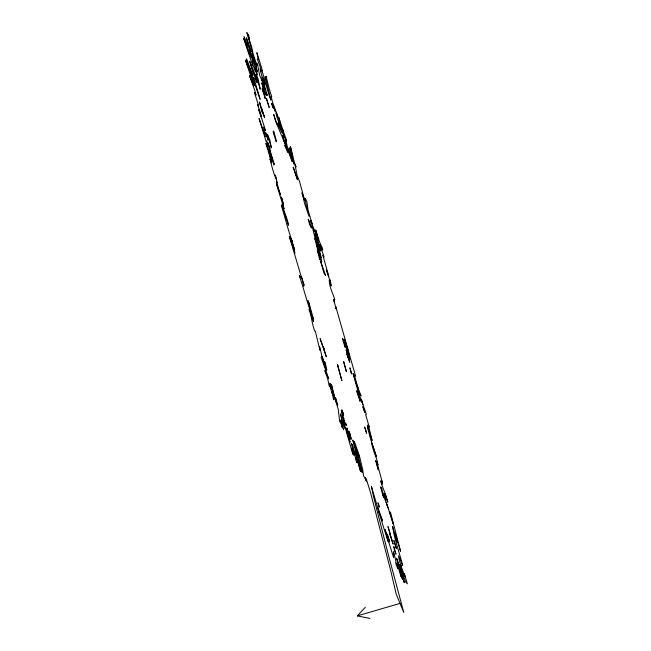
<?xml version="1.0" encoding="UTF-8"?>
<svg xmlns="http://www.w3.org/2000/svg" width="651" height="651" viewBox="0 0 651 651"><rect width="100%" height="100%" fill="white"/><g stroke="black" fill="none" stroke-linecap="round" stroke-linejoin="round"><path stroke-width="0.98" d="M282.624 129.866L282.632 129.175L285.797 138.232L286.578 141.243L285.293 138.142L287.563 147.508L289.19 151.87L288.694 148.949L289.492 150.877L294.122 164.109L289.337 147.834L292.69 157.103L290.411 146.703L290.72 147.451L294.301 162.099L296.05 166.949L295.025 164.906L297.181 175.656L299.476 181.247L304.139 198.327L304.725 200.573L301.974 192.712L304.717 203.861L309.013 216.303L306.222 205.155L305.124 199.361L305.457 198.465L306.987 202.16L308.069 210.2L312.171 223.936L310.706 220.404L311.162 222.178L314.392 230.177L314.702 231.959L311.853 225.075L315.434 239.633L314.775 238.323L317.566 249.276L321.732 261.792L319.348 252.181L317.078 245.972L321.057 257.82L320.447 254.232L316.109 241.635L316.988 242.554L319.446 249.992L315.019 233.742L320.813 251.131L316.565 236.891L315.157 230.226L318.51 240.748L315.719 229.958L319.674 242.31L322.099 247.486L322.758 250.041L319.763 244.288L323.514 255.363L323.978 257.145L322.839 255.135L328.771 276.366L326.306 269.685L330.627 282.957L329.723 279.458L330.171 280.548L331.253 285.887L329.284 280.117C329.292 286.92 332.718 293.129 334.777 299.436L334.012 299.794L334.647 302.243L333.467 299.387L336.225 308.997L335.818 306.776C342.491 329.821 348.879 353.07 355.658 376.188L354.201 374.683L358.213 388.525M278.384 120.891L278.433 120.248L279.515 126.986L277.822 122.893L278.514 125.586L281.842 132.601L279.922 125.798L280.898 128.141L279.727 122.543L276.016 112.761L277.204 118.043L279.295 123.08M284.804 143.285L282.599 135.457L284.804 143.285L275.381 120.541L273.737 114.519L276.895 124.178M369.947 618.45L357.342 615.879L365.325 607.285M357.342 615.879L400.023 603.396M272.061 103.558L271.565 103.314L272.411 106.585L273.314 108.033L272.061 103.558L275.243 111.24L273.355 105.763L273.615 107.317M283.437 131.827L278.774 117.416L279.8 121.387L272.736 102.85L271.133 96.625L271.784 96.47C268.619 89.374 264.697 67.745 266.503 79.992L265.144 76.728L270.889 100.059C267.04 90.538 265.405 80.488 261.832 70.813L262.353 70.804L261.572 67.802L256.852 52.641L258.341 59.428L257.267 58.85L259.928 66.125L261.238 71.179L260.18 68.632L260.595 71.341L262.377 77.575L262.036 77.274L267.276 95.347L265.657 92.296L266.324 95.412L265.242 92.8L264.005 88.023L265.038 89.879L264.412 87.462L261.759 79.153L262.207 81.066L259.651 75.231L257.47 64.042L257.593 65.344L256.689 63.163L256.828 64.97L253.337 54.692L251.571 46.75L248.332 36.586L249.374 39.093L248.698 35.325L248.291 34.348L248.365 35.675L246.827 32.55L252.173 51.323L251.376 51.714L246.387 37.872L250.236 50.843L243.987 36.448L249.479 54.35L243.661 38.295L252.661 65.491L251.465 64.75L252.149 68.331L249.675 61.145L252.97 72.79L252.832 75.581L246.591 58.785L246.2 59.298L251.042 74.775L245.573 60.567L252.368 80.643L253.76 86.03L249.496 75.736L255.054 91.197L256.071 95.144L254.435 92.556L258.781 106.154L257.365 104.526L260.424 112.436L261.279 116.553L258.732 109.62L264.542 127.303L265.437 130.745L263.533 127.035L265.421 136.547L259.065 118.531L266.186 141.487L266.357 140.974L268.79 150.365L265.901 143.399L270.743 159.34L268.912 151.577L270.539 156.875L271.898 162.132L271.63 162.97L269.905 158.82L272.509 168.878L274.486 175.111L276.122 179.066L275.21 175.078L276.431 178.919L277.057 182.809L276.431 181.295L280.41 194.861L276.374 182.996L276.691 185.03L284.145 208.849L282.111 203.934C283.527 211.233 287.384 217.873 288.483 225.287L281.785 205.366L281.354 205.635C285.211 217.76 287.986 230.112 292.47 241.96L291.209 238.917L295.041 253.174L289.313 236.435L301.706 278.18L301.153 276.838L300.469 277.513L299.257 275.544C303.179 286.668 305.767 297.662 309.64 308.745L308.989 309.388C311.788 316.508 311.919 324.255 314.824 331.172L315.336 331.204L319.91 350.23L319.584 346.796L321.415 353.875L321.838 356.772L321.106 357.171L328.69 378.768L324.825 370.614L327.616 378.483L329.43 386.393L329.414 384.131L331.994 393.294L332.205 392.333L333.572 399.771L334.142 399.055L332.612 391.731L338.219 409.056L339.545 420.57L340.294 422.393L340.359 421.075L342.442 427.951L340.392 420.009L343.638 429.725L340.522 413.881L342.833 421.653L342.076 420.57L344.989 428.382L343.516 421.661L352.427 452.819L353.111 454.479L351.727 448.148L354.331 455.806L351.475 443.502L352.655 446.334L352.427 444.56L354.331 451.298L355.902 460.111L356.976 462.69L356.089 457.987L357.358 460.314L360.548 471.332L355.177 451.053L358.628 461.323L352.696 440.043L353.851 442.843L362.29 472.585L358.196 456.058L359.14 457.563L358.815 455.627L354.714 444.6L354.315 441.443L359.474 456.082L362.697 469.55L363.51 475.58L366.367 481.122L365.244 477.582L366.375 479.331L370.305 491.717L390.803 570.984L396.231 594.257L403.783 612.469L388.712 556.19L373.552 496.721L371.412 486.362C376.839 504.72 381.991 523.192 388.102 541.396L385.018 529.385L389.322 541.998L388.037 539.907L393.652 557.752L393.432 551.739L394.164 553.513L396.068 562.106L395.531 562.627L396.874 566.598L398.046 568.819L397.02 562.96L400.902 576.322L400.813 575.158L402.513 579.252L401.407 574.971L401.838 575.036L404.304 582.702L402.416 575.386L403.758 578.625L403.091 576.07L400.186 568.258L399.885 564.572L405.418 581.595L407.339 583.825L404.873 575.126L404.181 573.466L404.792 576.387L400.813 565.483L401.244 566.508L399.063 559.632L398.583 555.62L402.684 565.589C399.323 552.235 394.604 539.923 392.602 526.382L396.622 540.501L397.468 542.535L395.238 533.918L400.568 551.316L390.559 512.638L390.291 513.183L389.623 511.58L393.269 524.112L386.238 502.222L387.052 505.371M357.375 386.515L361.093 395.946L359.539 393.66L353.037 373.43L358.083 391.438L366.456 414.361L365.593 414.443L369.223 427.015L368.222 424.615L372.128 440.548L367.424 425.355L368.515 429.579L367.392 426.861L370.346 438.302L376.424 456.758L371.802 442.924C372.429 450.451 376.921 457.409 378.036 464.952L376.742 461.811L382.365 482.424L381.706 480.837L382.186 484.287L380.762 480.853L381.445 483.986L385.441 494.15L387.825 502.181L385.221 494.524L384.481 493.588L386.133 499.976L382.983 493.157L381.364 487.33L381.706 489.064L380.575 486.924L382.845 495.313L383.805 497.641L382.731 493.507L388.745 509.456M363.014 404.466L361.272 399.144L362.054 402.147M341.352 410.74L342.564 415.737L343.264 416.306L341.352 410.74M343.647 418.007L343.647 419.106L342.605 416.591L344.843 423.695L343.647 418.007M267.423 136.995L268.017 140.185L265.616 132.641L267.423 136.995M348.879 437.57L348.863 438.741L347.113 432.419L350.075 442.175L348.879 437.57M254.036 78.372L254.004 79.414L253.329 77.778L254.533 83.084L260.107 99.367L254.036 78.372M331.53 384.839L333.353 393.643L334.565 396.565L331.53 384.839M285.992 145.987L285.854 147.761L284.69 144.953L287.644 152.513L285.643 143.106L284.324 140.347L285.992 145.987M400.967 571.668L400.91 572.302L399.372 566.972L400.967 571.668M274.095 163.718L273.957 165.053L269.717 149.706L274.095 163.718M364.763 411.92L364.698 412.531L362.867 406.582L364.763 411.92M255.957 77.534L257.153 82.734L256.071 81.09L254.354 75.508L252.97 69.039L256.535 78.478L255.957 77.534M360.198 400.503L360.06 401.374L356.683 390.763L360.198 400.503M304.025 284.707L303.773 286.237L301.852 277.912L304.025 284.707M351.581 373.389L351.475 373.886L349.904 367.815L351.581 373.389M256.071 66.239L255.827 67.338L257.422 71.984L256.071 66.239M318.51 254.411L319.698 259.635L320.048 258.121L317.297 250.342L318.51 254.411M399.079 565.849L396.662 558.371L399.079 565.849M251.546 57.223L251.376 57.809L249.602 52.747L249.284 49.736L250.725 52.877L251.546 57.223M292.405 161.057L292.193 161.774L287.945 149.966L292.405 161.057M252.181 77.217L254.72 85.248L252.311 75.28L248.926 66.207L252.181 77.217M276.504 141.243L276.203 141.763L273.566 133.488L273.127 131.771L273.729 132.796L273.615 130.989L276.504 141.243M326.753 369.825L326.436 370.102L324.288 364.918L322.188 356.561L325.606 367.367L324.589 361.549L325.492 363.722L326.753 369.825M346.478 425.298L346.055 425.599L345.486 422.873L346.478 425.298M252.401 54.643L251.888 54.79L252.743 58.085L254.696 63.529L256.12 65.474L252.075 52.869L252.401 54.643M294.618 249.732L292.543 243.58L294.618 249.732M382.528 520.849L378.597 511.629L378.085 507.975L382.528 520.849M293.503 167.486L293.08 167.291L297.458 179.692L293.503 167.486M266.731 98.871L266.243 98.626L269.205 107.545L266.731 98.871M255.631 71.773L253.027 65.255L251.791 55.823L257.235 74.971L254.915 68.062L255.631 71.773M346.169 345.583L345.722 345.128L346.332 347.504L344.851 343.02L349.717 359.303L347.878 352.191L348.846 354.518L348.025 349.725L344.542 339.293L346.169 345.583M331.66 388.997L329.911 383.398L331.66 388.997M394.604 549.55L394.148 548.996L395.963 554.18L393.831 546.547L394.604 549.55M325.516 275.227L323.978 273.306L320.504 260.856L325.516 275.227M343.248 339.521L342.402 338.414L344.989 347.146L344.745 345.746L345.331 346.609L343.248 339.521M256.771 75.801L255.973 74.483L260.237 89.187L258.089 78.983L256.771 75.801M264.949 93.044L263.956 91.376L261.8 82.864L264.949 93.044M347.154 430.132L346.478 428.96L350.043 439.531L347.154 430.132M343.85 362.119L343.516 361.525L346.47 371.778L343.85 362.119M387.882 535.903L386.71 533.82L389.379 540.867L387.882 535.903M376.449 462.129L375.611 460.615L378.304 469.851L376.449 462.129M309.892 222.544L308.273 219.322L309.632 224.538L311.487 228.021L309.892 222.544M337.739 404.979L336.412 402.188L335.42 397.419L337.739 404.979M337.869 365.659L337.389 364.601L341.865 380.632L337.869 365.659M309.111 303.244L307.939 300.624L311.145 313.888L310.201 311.601L313.432 321.439L312.651 317.216L313.465 319.193L309.111 303.244M263.858 80.398L262.727 77.648L264.924 84.508L263.858 80.398M283.535 134.041L280.906 125.578L282.461 132.43L284.552 137.971L283.535 134.041M264.607 95.241L262.158 88.764L265.266 98.675L264.607 95.241M260.205 104.095L259.342 102.012L262.735 113.868L260.205 104.095M263.972 115.487L261.263 107.342L264.534 117.66L263.972 115.487M269.807 140.201L267.447 134.505L271.377 147.769L269.807 140.201M269.604 147.199L267.447 141.991L269.962 149.25L269.604 147.199M348.407 357.773L346.877 354.079L349.774 362.257L346.12 349.79L348.407 357.773M281.883 198.579L281.281 197.115L283.584 204.837L281.883 198.579M365.585 429.375L364.593 426.975L366.594 433.265L365.585 429.375M324.336 350.49L320.097 338.561L326.273 356.691L323.441 347.032L324.336 350.49M342.874 412.457L341.791 409.845L343.647 415.452L342.874 412.457M349.701 433.11L349.042 431.515L351.28 439.205L349.701 433.11M378.67 504.533L377.954 502.792L379.207 507.219L378.67 504.533M395.702 546.059L393.896 540.493L396.378 548.671L395.702 546.059M390.234 534.023L387.988 526.692L390.234 534.023M390.828 536.351L389.444 532.998L393.106 544.122L390.828 536.351M400.137 571.098L399.706 570.048L401.171 575.069L400.137 571.098M348.7 434.144L346.91 428.081L348.7 434.144"/></g></svg>
